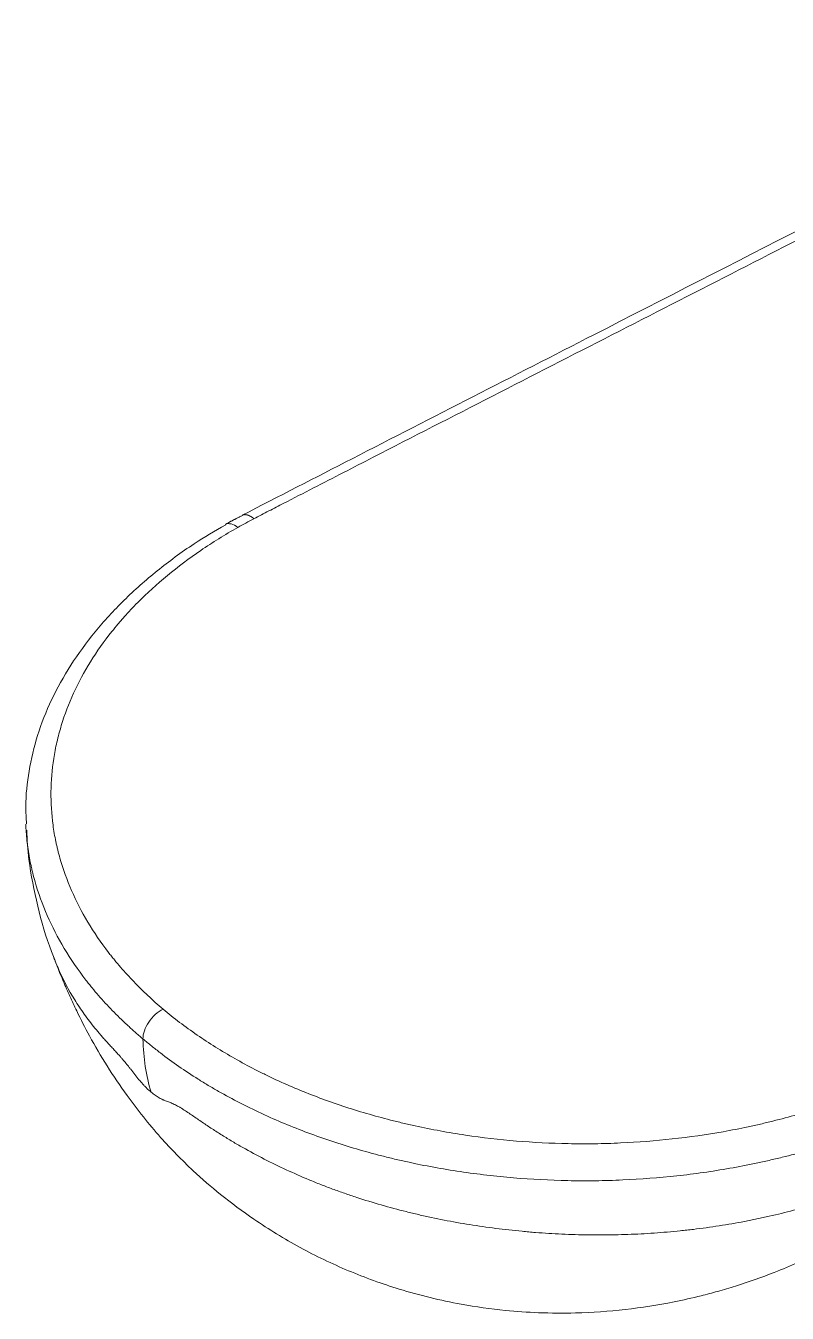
# Model space of a CAD drawing. Extents: x 10170 to 11010, y -16669 to -16075.
# Drawn here: x 10518.3 to 10539.19, y -16213.01 to -16177.67 of the extents above; entities that cross this region are included whole.
import ezdxf

# ---------------------------------------------------------------- set-up
doc = ezdxf.new("R2010")
doc.units = 0
doc.header["$MEASUREMENT"] = 0
doc.linetypes.add('HIDDEN2', pattern=[4.7625, 3.175, -1.5875])
doc.layers.add('1', color=4, linetype='HIDDEN2', lineweight=13)

msp = doc.modelspace()

# ---------------------------------------------------------------- linework, layer by layer
at = {"layer": '1', "color": 1, "linetype": 'Continuous', "lineweight": 13}
for centre, major_axis, ratio, start_param, end_param in [((10524.11997, -16191.97131), (-0.34439, 0.60942), 0.48957654, 5.43131945, 6.26970468), ((10522.06734, -16205.19031), (-0.45135, -0.53506), 0.59760843, 4.10016161, 5.68521072), ((10528.70384, -16201.70597), (-5.86751, -6.95574), 0.59761151, 5.68520871, 5.91640224)]:
    msp.add_ellipse(centre, major_axis=major_axis, ratio=ratio, start_param=start_param, end_param=end_param, dxfattribs=at)
at = {"layer": '1', "color": 7, "linetype": 'Continuous', "lineweight": 18}
for points, knots in [([(10550.46682, -16177.67402), (10548.79043, -16178.53051), (10543.26158, -16181.35635), (10535.52327, -16185.31645), (10528.45761, -16188.93745), (10525.24171, -16190.59155), (10524.23529, -16191.10959)], [0, 0, 0, 0, 0.1915409, 0.63182454, 0.88476125, 1, 1, 1, 1]), ([(10524.24045, -16191.10889), (10524.24167, -16191.10828), (10524.24418, -16191.10708), (10524.24801, -16191.10537), (10524.25195, -16191.10374), (10524.25595, -16191.10221), (10524.26001, -16191.10079), (10524.26415, -16191.09947), (10524.26835, -16191.09826), (10524.27261, -16191.09715), (10524.27694, -16191.09615), (10524.28134, -16191.09525), (10524.28581, -16191.09447), (10524.29033, -16191.0938), (10524.29493, -16191.09325), (10524.29959, -16191.09281), (10524.30431, -16191.09248), (10524.30909, -16191.09227), (10524.31394, -16191.09218), (10524.31886, -16191.09221), (10524.32383, -16191.09236), (10524.32887, -16191.09263), (10524.33397, -16191.09303), (10524.33913, -16191.09355), (10524.34435, -16191.0942), (10524.34963, -16191.09497), (10524.35497, -16191.09587), (10524.36037, -16191.0969), (10524.36583, -16191.09806), (10524.37135, -16191.09935), (10524.37692, -16191.10077), (10524.38255, -16191.10232), (10524.38823, -16191.10401), (10524.39397, -16191.10584), (10524.39976, -16191.1078), (10524.4056, -16191.10989), (10524.4115, -16191.11213), (10524.41744, -16191.1145), (10524.42344, -16191.11701), (10524.42949, -16191.11966), (10524.43558, -16191.12245), (10524.44172, -16191.12539), (10524.44791, -16191.12846), (10524.45414, -16191.13168), (10524.46041, -16191.13504), (10524.46673, -16191.13854), (10524.47308, -16191.14219), (10524.47948, -16191.14598), (10524.48592, -16191.14991), (10524.49239, -16191.15399), (10524.4989, -16191.15822), (10524.50545, -16191.16259), (10524.51202, -16191.16711), (10524.51863, -16191.17177), (10524.52527, -16191.17658), (10524.53194, -16191.18154), (10524.53864, -16191.18664), (10524.54536, -16191.19189), (10524.55211, -16191.19728), (10524.55662, -16191.20098), (10524.55887, -16191.20284)], [0, 0, 0, 0, 0.01522513, 0.03090343, 0.04663883, 0.06243131, 0.07828089, 0.09418755, 0.1101513, 0.12617214, 0.14225007, 0.15838508, 0.17457719, 0.19082638, 0.20713266, 0.22349603, 0.23991649, 0.25639403, 0.27292867, 0.28952039, 0.30616919, 0.32287509, 0.33963807, 0.35645814, 0.3733353, 0.39026955, 0.40726088, 0.4243093, 0.4414148, 0.4585774, 0.47579707, 0.49307384, 0.51040769, 0.52779863, 0.54524666, 0.56275177, 0.58031396, 0.59793325, 0.61560962, 0.63334307, 0.65113361, 0.66898124, 0.68688595, 0.70484774, 0.72286662, 0.74094259, 0.75907564, 0.77726578, 0.795513, 0.81381731, 0.8321787, 0.85059717, 0.86907273, 0.88760538, 0.9061951, 0.92484192, 0.94354581, 0.96230679, 0.98112485, 1, 1, 1, 1]), ([(10523.78436, -16191.3698), (10523.4853, -16191.53621), (10522.82649, -16191.93394), (10521.88763, -16192.62522), (10520.97536, -16193.43317), (10520.18045, -16194.30032), (10519.51355, -16195.21481), (10518.98516, -16196.16532), (10518.60008, -16197.13913), (10518.36927, -16198.12245), (10518.28176, -16198.93902), (10518.30688, -16199.42204), (10518.32193, -16199.58013)], [0, 0, 0, 0, 0.08524383, 0.19494024, 0.30521006, 0.4155082, 0.52524288, 0.63390894, 0.74111157, 0.84643963, 0.94977718, 1, 1, 1, 1]), ([(10519.07151, -16203.25656), (10519.15241, -16203.47181), (10519.29334, -16203.82524), (10519.5062, -16204.31109), (10519.74175, -16204.81409), (10520.06964, -16205.453), (10520.52508, -16206.23207), (10521.16285, -16207.18016), (10521.94323, -16208.15493), (10522.80626, -16209.03881), (10523.67249, -16209.78989), (10524.6426, -16210.50973), (10525.81006, -16211.22408), (10527.14471, -16211.86604), (10528.62403, -16212.40164), (10530.07257, -16212.75312), (10531.35414, -16212.93312), (10532.40282, -16213.00621), (10533.502, -16213.01375), (10534.74701, -16212.92666), (10535.89519, -16212.74619), (10536.73632, -16212.55743), (10537.2977, -16212.4093), (10537.98046, -16212.2077), (10538.95197, -16211.8625), (10540.24662, -16211.27481), (10541.73723, -16210.60818), (10543.36458, -16209.86353), (10545.12008, -16209.05227), (10546.98538, -16208.17963), (10548.96005, -16207.24611), (10550.97962, -16206.2821), (10552.96324, -16205.32701), (10554.8013, -16204.43516), (10556.32621, -16203.69054), (10557.5236, -16203.1031), (10558.42977, -16202.65698), (10559.26755, -16202.24341), (10560.17632, -16201.7935), (10561.32156, -16201.22429), (10562.71576, -16200.52554), (10564.40489, -16199.68976), (10566.14372, -16198.96157), (10567.72955, -16198.39979), (10568.99502, -16198.02395), (10570.0813, -16197.7549), (10570.96292, -16197.58088), (10571.68311, -16197.46896), (10572.26497, -16197.39771), (10572.88262, -16197.34367), (10573.56406, -16197.31275), (10574.31635, -16197.31919), (10575.01709, -16197.37131), (10575.59151, -16197.45286), (10576.11545, -16197.55844), (10576.58475, -16197.68522), (10577.03001, -16197.84253), (10577.32306, -16197.97191), (10577.50294, -16198.06225), (10577.60527, -16198.11717), (10577.71247, -16198.17883), (10577.79905, -16198.23238), (10577.8743, -16198.28116), (10577.92094, -16198.31612), (10577.94064, -16198.33235)], [0, 0, 0, 0, 0.00755904, 0.01251657, 0.01738785, 0.02589865, 0.03639455, 0.0470832, 0.06333608, 0.07752124, 0.08837252, 0.10088506, 0.11715168, 0.1333108, 0.14959138, 0.16875014, 0.182192, 0.19216405, 0.20332878, 0.2183008, 0.23315866, 0.24151511, 0.24667887, 0.25222967, 0.26491937, 0.28134445, 0.30152955, 0.32323945, 0.3457549, 0.37169101, 0.39856508, 0.42634249, 0.45493176, 0.48121485, 0.50333057, 0.51897673, 0.53159007, 0.54156055, 0.55417146, 0.57111017, 0.59224816, 0.61677932, 0.6478832, 0.67357455, 0.69427462, 0.71409851, 0.73454663, 0.74716406, 0.75956237, 0.77281135, 0.79003039, 0.81108386, 0.83459156, 0.85380535, 0.8682259, 0.8897448, 0.91222075, 0.93397784, 0.94217072, 0.95018426, 0.95808795, 0.96882796, 0.98416644, 1, 1, 1, 1]), ([(10518.32355, -16199.74808), (10518.33338, -16200.01814), (10518.38552, -16200.71973), (10518.61318, -16201.83599), (10518.8613, -16202.74331), (10519.05551, -16203.20264), (10519.08175, -16203.26274)], [0, 0, 0, 0, 0.22394701, 0.58467923, 0.94542045, 1, 1, 1, 1])]:
    msp.add_open_spline(points, degree=3, knots=knots, dxfattribs=at)
at = {"layer": '1', "color": 1, "linetype": 'Continuous', "lineweight": 13}
for points, knots in [([(10550.78327, -16177.76936), (10550.23658, -16178.04893), (10549.69037, -16178.32891), (10548.5978, -16178.88874), (10548.05146, -16179.1686), (10546.95813, -16179.72779), (10546.41124, -16180.00719), (10545.31765, -16180.56615), (10544.77089, -16180.84566), (10542.03714, -16182.24326), (10539.85028, -16183.36146), (10536.57053, -16185.03922), (10535.47738, -16185.59856), (10533.29146, -16186.71755), (10532.19869, -16187.2772), (10530.01393, -16188.39718), (10528.92195, -16188.95749), (10527.28498, -16189.79881), (10526.73949, -16190.07939), (10525.92156, -16190.50052), (10525.64899, -16190.64095), (10525.24012, -16190.8516), (10525.1038, -16190.92179), (10524.83122, -16191.06221), (10524.69495, -16191.13245), (10524.55887, -16191.20284)], [0, 0, 0, 0, 0.0625, 0.0625, 0.125, 0.125, 0.1875, 0.1875, 0.25, 0.25, 0.5, 0.5, 0.625, 0.625, 0.75, 0.75, 0.875, 0.875, 0.9375, 0.9375, 0.96875, 0.96875, 0.984375, 0.984375, 1, 1, 1, 1]), ([(10524.11768, -16191.44308), (10523.93951, -16191.54376), (10523.76557, -16191.64673), (10523.42641, -16191.8574), (10523.26113, -16191.96508), (10522.77801, -16192.295), (10522.16771, -16192.75328), (10521.62451, -16193.24799), (10521.24281, -16193.63297), (10521.11986, -16193.76362), (10520.97165, -16193.92991), (10520.94227, -16193.96333), (10520.8842, -16194.0303), (10520.7981, -16194.131), (10520.71499, -16194.23241), (10520.44452, -16194.57204), (10520.24911, -16194.8488), (10519.8994, -16195.41219), (10519.74509, -16195.69884), (10519.47773, -16196.28205), (10519.36466, -16196.57862), (10519.24995, -16196.95574), (10519.22832, -16197.03156), (10519.18797, -16197.18307), (10519.16921, -16197.25883), (10519.11717, -16197.48616), (10519.08811, -16197.63777), (10519.01751, -16198.09271), (10518.99255, -16198.3962), (10518.98632, -16199.00353), (10519.00507, -16199.30738), (10519.06651, -16199.76344), (10519.09255, -16199.91551), (10519.13217, -16200.10565), (10519.14045, -16200.14369), (10519.15771, -16200.21975), (10519.1667, -16200.25779), (10519.19467, -16200.37161), (10519.21466, -16200.44719), (10519.3213, -16200.82364), (10519.4279, -16201.12011), (10519.68261, -16201.70392), (10519.97881, -16202.27861), (10520.35789, -16202.83507), (10520.59504, -16203.14282), (10520.62172, -16203.17694), (10520.67575, -16203.24504), (10520.70312, -16203.27903), (10520.78611, -16203.38064), (10520.84261, -16203.44788), (10521.01562, -16203.64811), (10521.13564, -16203.77961), (10521.38498, -16204.03864), (10521.5143, -16204.16618), (10521.78242, -16204.41722), (10521.9212, -16204.54073), (10522.06505, -16204.66208)], [0, 0, 0, 0, 0.03125, 0.03125, 0.0625, 0.0625, 0.125, 0.1875, 0.1875, 0.21875, 0.21875, 0.2265625, 0.2265625, 0.234375, 0.25, 0.25, 0.3125, 0.3125, 0.375, 0.375, 0.4375, 0.4375, 0.453125, 0.453125, 0.46875, 0.46875, 0.5, 0.5, 0.5625, 0.5625, 0.625, 0.625, 0.65625, 0.65625, 0.6640625, 0.6640625, 0.671875, 0.671875, 0.6875, 0.6875, 0.75, 0.75, 0.8125, 0.875, 0.875, 0.8828125, 0.8828125, 0.890625, 0.890625, 0.90625, 0.90625, 0.9375, 0.9375, 0.96875, 0.96875, 1, 1, 1, 1]), ([(10521.5143, -16205.48067), (10521.43907, -16205.4172), (10521.36516, -16205.35358), (10521.21993, -16205.22558), (10521.14858, -16205.16116), (10520.93826, -16204.96623), (10520.803, -16204.8341), (10520.54218, -16204.56524), (10520.41663, -16204.42855), (10520.23562, -16204.2202), (10520.1765, -16204.1502), (10520.08967, -16204.04437), (10520.06103, -16204.00896), (10520.00449, -16203.938), (10519.97656, -16203.90244), (10519.72838, -16203.58167), (10519.52997, -16203.29132), (10519.17642, -16202.70083), (10519.02129, -16202.40068), (10518.75434, -16201.7908), (10518.64253, -16201.48108), (10518.53057, -16201.08781), (10518.50957, -16201.00884), (10518.48018, -16200.88994), (10518.47073, -16200.8502), (10518.45257, -16200.77071), (10518.40903, -16200.572), (10518.37472, -16200.37337), (10518.33186, -16200.05868), (10518.31622, -16199.90291), (10518.30612, -16199.74719)], [0, 0, 0, 0, 0.03851783, 0.03851783, 0.07703567, 0.07703567, 0.15407134, 0.15407134, 0.23110701, 0.23110701, 0.26962484, 0.26962484, 0.28888376, 0.28888376, 0.30814267, 0.30814267, 0.46221401, 0.46221401, 0.61628535, 0.61628535, 0.77035669, 0.77035669, 0.80887452, 0.80887452, 0.82813344, 0.82813344, 0.84739235, 0.92442802, 0.92442802, 1, 1, 1, 1]), ([(10521.7359, -16206.94158), (10521.69817, -16206.90975), (10521.66003, -16206.8749), (10521.603, -16206.81925), (10521.584, -16206.80012), (10521.54603, -16206.76076), (10521.52704, -16206.74051), (10521.47025, -16206.67832), (10521.43286, -16206.6352), (10521.38667, -16206.57946), (10521.37746, -16206.56822), (10521.35909, -16206.54556), (10521.34994, -16206.53412), (10521.32255, -16206.49967), (10521.3044, -16206.47657), (10521.2502, -16206.40724), (10521.21443, -16206.36099), (10521.16118, -16206.29287), (10521.1435, -16206.27037), (10521.10826, -16206.22593), (10521.09081, -16206.20413), (10521.03907, -16206.14019), (10521.00535, -16206.09946), (10520.964, -16206.05043), (10520.95577, -16206.04069), (10520.93941, -16206.02154), (10520.93128, -16206.01211), (10520.90704, -16205.9842), (10520.89107, -16205.96611), (10520.84365, -16205.913), (10520.81267, -16205.87909), (10520.75165, -16205.81287), (10520.72161, -16205.78055), (10520.66232, -16205.7167), (10520.63305, -16205.68516), (10520.57525, -16205.62245), (10520.54674, -16205.59132), (10520.49041, -16205.52917), (10520.46259, -16205.49817), (10520.40758, -16205.43611), (10520.38039, -16205.40505), (10520.29982, -16205.31172), (10520.24742, -16205.2493), (10520.14506, -16205.12343), (10520.09509, -16205.06), (10519.99757, -16204.93201), (10519.95, -16204.86744), (10519.81099, -16204.67226), (10519.72332, -16204.54042), (10519.47537, -16204.13981), (10519.33019, -16203.86605), (10519.17486, -16203.51645), (10519.14511, -16203.44618), (10519.10022, -16203.33462), (10519.08421, -16203.29359), (10519.06862, -16203.25239)], [0, 0, 0, 0, 0.02844464, 0.02844464, 0.04266697, 0.04266697, 0.05688929, 0.05688929, 0.08533393, 0.08533393, 0.09244509, 0.09244509, 0.09955626, 0.09955626, 0.11377858, 0.11377858, 0.14222322, 0.14222322, 0.15644554, 0.15644554, 0.17066787, 0.17066787, 0.19911251, 0.19911251, 0.20622367, 0.20622367, 0.21333483, 0.21333483, 0.22755715, 0.22755715, 0.2560018, 0.2560018, 0.28444644, 0.28444644, 0.31289109, 0.31289109, 0.34133573, 0.34133573, 0.36978038, 0.36978038, 0.39822502, 0.39822502, 0.45511431, 0.45511431, 0.5120036, 0.5120036, 0.56889289, 0.56889289, 0.68267146, 0.68267146, 0.91022862, 0.91022862, 0.96711791, 0.96711791, 1, 1, 1, 1]), ([(10522.06505, -16204.66208), (10522.21257, -16204.78652), (10522.36453, -16204.90793), (10522.67663, -16205.14519), (10522.83678, -16205.26101), (10523.32925, -16205.60031), (10523.67353, -16205.81561), (10524.21399, -16206.12218), (10524.39815, -16206.22164), (10524.6805, -16206.36666), (10524.8232, -16206.43813), (10524.96821, -16206.50802), (10525.0654, -16206.55427), (10525.11423, -16206.57721), (10525.55509, -16206.78161), (10525.95798, -16206.94955), (10526.78537, -16207.25848), (10527.20986, -16207.39948), (10527.86287, -16207.59069), (10528.08325, -16207.65104), (10528.41796, -16207.73641), (10528.53021, -16207.76401), (10528.69964, -16207.80411), (10528.75632, -16207.81726), (10528.86975, -16207.84308), (10529.38079, -16207.95706), (10529.89703, -16208.05159), (10530.82279, -16208.18982), (10531.28966, -16208.24401), (10532.23138, -16208.3226), (10532.70624, -16208.34697), (10533.30494, -16208.35828), (10533.42494, -16208.35959), (10533.60532, -16208.36008), (10533.66549, -16208.36001), (10533.78564, -16208.35937), (10534.08569, -16208.35656), (10534.38423, -16208.34774), (10535.09786, -16208.31523), (10535.56981, -16208.27846), (10536.50619, -16208.17516), (10536.97063, -16208.10865), (10537.66159, -16207.98628), (10537.89096, -16207.94172), (10538.23356, -16207.86913), (10538.34755, -16207.84396), (10538.57491, -16207.79171), (10538.68788, -16207.76472), (10539.24923, -16207.62551), (10539.68718, -16207.50049), (10540.32781, -16207.29304), (10540.53864, -16207.22057), (10540.95488, -16207.06898), (10541.16029, -16206.98987), (10541.46429, -16206.86617), (10541.56494, -16206.8241), (10541.76483, -16206.73824), (10541.86407, -16206.69444), (10542.15977, -16206.56058), (10542.35423, -16206.46805), (10542.5461, -16206.37237)], [0, 0, 0, 0, 0.03125, 0.03125, 0.0625, 0.0625, 0.125, 0.125, 0.15625, 0.15625, 0.171875, 0.1796875, 0.1796875, 0.1875, 0.1875, 0.25, 0.25, 0.3125, 0.3125, 0.34375, 0.34375, 0.359375, 0.359375, 0.3671875, 0.3671875, 0.375, 0.4375, 0.4375, 0.5, 0.5, 0.5625, 0.5625, 0.578125, 0.578125, 0.5859375, 0.5859375, 0.59375, 0.625, 0.625, 0.6875, 0.6875, 0.75, 0.75, 0.78125, 0.78125, 0.796875, 0.796875, 0.8125, 0.8125, 0.875, 0.875, 0.90625, 0.90625, 0.9375, 0.9375, 0.953125, 0.953125, 0.96875, 0.96875, 1, 1, 1, 1]), ([(10542.97142, -16207.30606), (10542.77059, -16207.40649), (10542.56707, -16207.50318), (10542.25759, -16207.64286), (10542.15372, -16207.68853), (10541.94451, -16207.77813), (10541.83917, -16207.82205), (10541.52099, -16207.95118), (10541.30601, -16208.03376), (10540.87038, -16208.19194), (10540.64973, -16208.26753), (10539.97925, -16208.48383), (10539.52091, -16208.61407), (10538.93342, -16208.75897), (10538.81519, -16208.78706), (10538.63673, -16208.82782), (10538.57714, -16208.84117), (10538.45787, -16208.86735), (10538.15937, -16208.93152), (10537.85928, -16208.98942), (10537.13609, -16209.11653), (10536.64998, -16209.1855), (10535.66991, -16209.29237), (10535.17595, -16209.33027), (10534.42903, -16209.36349), (10534.17905, -16209.37062), (10533.86532, -16209.3745), (10533.80251, -16209.37503), (10533.67676, -16209.37558), (10533.61378, -16209.3756), (10533.42494, -16209.3749), (10533.29932, -16209.37342), (10532.67257, -16209.36103), (10532.17546, -16209.33514), (10531.18959, -16209.25231), (10530.70082, -16209.19536), (10529.73165, -16209.05033), (10529.25124, -16208.96227), (10528.71562, -16208.84517), (10528.65617, -16208.83191), (10528.53741, -16208.80488), (10528.47807, -16208.79111), (10528.30064, -16208.74912), (10528.18308, -16208.72022), (10527.83257, -16208.63083), (10527.60177, -16208.56765), (10526.9179, -16208.36747), (10526.47333, -16208.21987), (10525.60677, -16207.89645), (10525.18478, -16207.72065), (10524.6717, -16207.48272), (10524.56977, -16207.43421), (10524.36802, -16207.33566), (10524.26811, -16207.28559), (10523.9713, -16207.13299), (10523.7773, -16207.02807), (10523.49211, -16206.86588), (10523.39801, -16206.81101), (10523.21176, -16206.69965), (10523.1197, -16206.64322), (10522.84699, -16206.47183), (10522.66968, -16206.35469), (10522.32399, -16206.11458), (10522.15562, -16205.99157), (10521.90989, -16205.80276), (10521.82912, -16205.7391), (10521.66992, -16205.61059), (10521.5915, -16205.54579), (10521.5143, -16205.48067)], [0, 0, 0, 0, 0.03125, 0.03125, 0.046875, 0.046875, 0.0625, 0.0625, 0.09375, 0.09375, 0.125, 0.125, 0.1875, 0.1875, 0.203125, 0.203125, 0.2109375, 0.2109375, 0.21875, 0.25, 0.25, 0.3125, 0.3125, 0.375, 0.375, 0.40625, 0.40625, 0.4140625, 0.4140625, 0.421875, 0.421875, 0.4375, 0.4375, 0.5, 0.5, 0.5625, 0.5625, 0.625, 0.625, 0.6328125, 0.6328125, 0.640625, 0.640625, 0.65625, 0.65625, 0.6875, 0.6875, 0.75, 0.75, 0.8125, 0.8125, 0.828125, 0.828125, 0.84375, 0.84375, 0.875, 0.875, 0.890625, 0.890625, 0.90625, 0.90625, 0.9375, 0.9375, 0.96875, 0.96875, 0.984375, 0.984375, 1, 1, 1, 1]), ([(10542.503, -16209.02718), (10542.4534, -16209.05213), (10542.40336, -16209.0779), (10542.30297, -16209.1294), (10542.25261, -16209.15515), (10542.15201, -16209.20537), (10542.10176, -16209.22985), (10542.02668, -16209.26489), (10542.0017, -16209.2763), (10541.96433, -16209.29293), (10541.95188, -16209.29839), (10541.92703, -16209.30915), (10541.91463, -16209.31441), (10541.80284, -16209.3618), (10541.70255, -16209.40301), (10541.49998, -16209.48424), (10541.3977, -16209.52425), (10541.2427, -16209.58389), (10541.19082, -16209.60357), (10541.08665, -16209.64253), (10541.03435, -16209.66182), (10540.8771, -16209.71896), (10540.7717, -16209.75616), (10540.45384, -16209.86511), (10540.23971, -16209.93421), (10539.8071, -16210.0653), (10539.58862, -16210.12729), (10539.1474, -16210.24394), (10538.92466, -16210.29859), (10538.58743, -16210.37476), (10538.4745, -16210.39916), (10538.24753, -16210.44622), (10538.1335, -16210.46886), (10537.78975, -16210.53409), (10537.32701, -16210.61394), (10536.85539, -16210.67923), (10536.55783, -16210.71523), (10536.49815, -16210.7222), (10536.37875, -16210.7356), (10536.19959, -16210.75495), (10536.02023, -16210.77196), (10535.7809, -16210.79253), (10535.66115, -16210.80174), (10535.42148, -16210.81807), (10535.30154, -16210.82526), (10534.94145, -16210.84393), (10534.46056, -16210.86114), (10533.73694, -16210.86407), (10533.25303, -16210.85039), (10532.88955, -16210.83395), (10532.7683, -16210.82744), (10532.52563, -16210.81229), (10532.40421, -16210.8036), (10532.22193, -16210.7891), (10532.16114, -16210.78402), (10532.03952, -16210.77337), (10531.97877, -16210.76781), (10531.79686, -16210.75043), (10531.67598, -16210.73791), (10531.31449, -16210.69758), (10531.07503, -16210.66703), (10530.59915, -16210.59854), (10530.36271, -16210.5606), (10529.8928, -16210.47709), (10529.65933, -16210.43151), (10529.31132, -16210.35703), (10529.19569, -16210.33117), (10528.96516, -16210.2776), (10528.85027, -16210.24988), (10528.50672, -16210.1639), (10528.05163, -16210.04177), (10527.60253, -16209.90423), (10527.32373, -16209.81316), (10527.26805, -16209.79469), (10527.15706, -16209.75728), (10526.99106, -16209.70045), (10526.7168, -16209.60212), (10526.49994, -16209.51945), (10526.33823, -16209.45589), (10526.28453, -16209.43444), (10526.17757, -16209.39113), (10526.12431, -16209.36926), (10525.85912, -16209.25888), (10525.65047, -16209.16723), (10525.23998, -16208.97724), (10525.03814, -16208.87891), (10524.6411, -16208.67546), (10524.4459, -16208.57032), (10524.15802, -16208.40752), (10524.06287, -16208.3524), (10523.87417, -16208.24019), (10523.78061, -16208.18313), (10523.5951, -16208.06721), (10523.50314, -16208.00832), (10523.32087, -16207.88919), (10523.23056, -16207.82892), (10523.0964, -16207.73814), (10523.0519, -16207.70783), (10522.96338, -16207.64733), (10522.91935, -16207.61714), (10522.83182, -16207.5573), (10522.78832, -16207.52765), (10522.70195, -16207.46965), (10522.65908, -16207.44129), (10522.60603, -16207.40756), (10522.59544, -16207.4009), (10522.57433, -16207.3878), (10522.56379, -16207.38134), (10522.54288, -16207.36875), (10522.53252, -16207.36261), (10522.51198, -16207.35069), (10522.50183, -16207.34495), (10522.45142, -16207.31683), (10522.4122, -16207.29616), (10522.35534, -16207.26856), (10522.31809, -16207.25128), (10522.28211, -16207.2361), (10522.2467, -16207.22177), (10522.22926, -16207.21502), (10522.19489, -16207.20204), (10522.17795, -16207.19581), (10522.14436, -16207.18341), (10522.1277, -16207.17725), (10522.10277, -16207.16774), (10522.09447, -16207.16453), (10522.07773, -16207.15772), (10522.05249, -16207.14704), (10522.0268, -16207.13492), (10521.99209, -16207.11739), (10521.97449, -16207.10793), (10521.92112, -16207.07744), (10521.885, -16207.05445), (10521.81148, -16207.00262), (10521.77408, -16206.97378), (10521.7359, -16206.94158)], [0, 0, 0, 0, 0.0078125, 0.0078125, 0.015625, 0.015625, 0.0234375, 0.0234375, 0.02734375, 0.02734375, 0.02929688, 0.02929688, 0.03125, 0.03125, 0.046875, 0.046875, 0.0625, 0.0625, 0.0703125, 0.0703125, 0.078125, 0.078125, 0.09375, 0.09375, 0.125, 0.125, 0.15625, 0.15625, 0.1875, 0.1875, 0.203125, 0.203125, 0.21875, 0.21875, 0.25, 0.28125, 0.28125, 0.2890625, 0.2890625, 0.296875, 0.3125, 0.3125, 0.328125, 0.328125, 0.34375, 0.34375, 0.375, 0.40625, 0.4375, 0.4375, 0.453125, 0.453125, 0.46875, 0.46875, 0.4765625, 0.4765625, 0.484375, 0.484375, 0.5, 0.5, 0.53125, 0.53125, 0.5625, 0.5625, 0.59375, 0.59375, 0.609375, 0.609375, 0.625, 0.625, 0.65625, 0.6875, 0.6875, 0.6953125, 0.6953125, 0.703125, 0.71875, 0.734375, 0.734375, 0.7421875, 0.7421875, 0.75, 0.75, 0.78125, 0.78125, 0.8125, 0.8125, 0.84375, 0.84375, 0.859375, 0.859375, 0.875, 0.875, 0.890625, 0.890625, 0.90625, 0.90625, 0.9140625, 0.9140625, 0.921875, 0.921875, 0.9296875, 0.9296875, 0.9375, 0.9375, 0.93945313, 0.93945313, 0.94140625, 0.94140625, 0.94335938, 0.94335938, 0.9453125, 0.9453125, 0.953125, 0.953125, 0.95703125, 0.9609375, 0.9609375, 0.96484375, 0.96484375, 0.96875, 0.96875, 0.97265625, 0.97265625, 0.97460938, 0.97460938, 0.9765625, 0.98046875, 0.98046875, 0.984375, 0.984375, 0.9921875, 0.9921875, 1, 1, 1, 1])]:
    msp.add_open_spline(points, degree=3, knots=knots, dxfattribs=at)
at = {"layer": '1', "color": 7, "linetype": 'Continuous', "lineweight": 18}
for points, degree in [([(10524.24424, -16191.11643), (10523.9998, -16191.23024), (10523.77626, -16191.36245)], 2), ([(10518.30612, -16199.74719), (10518.30266, -16199.69394), (10518.29985, -16199.64069), (10518.29769, -16199.58745)], 3)]:
    msp.add_open_spline(points, degree=degree, dxfattribs=at)
at = {"layer": '1', "color": 1, "linetype": 'Continuous', "lineweight": 13}
msp.add_open_spline([(10524.55887, -16191.20284), (10524.4096, -16191.28117), (10524.26251, -16191.36123), (10524.11768, -16191.44308)], degree=3, dxfattribs=at)

doc.saveas('drawing.dxf')
